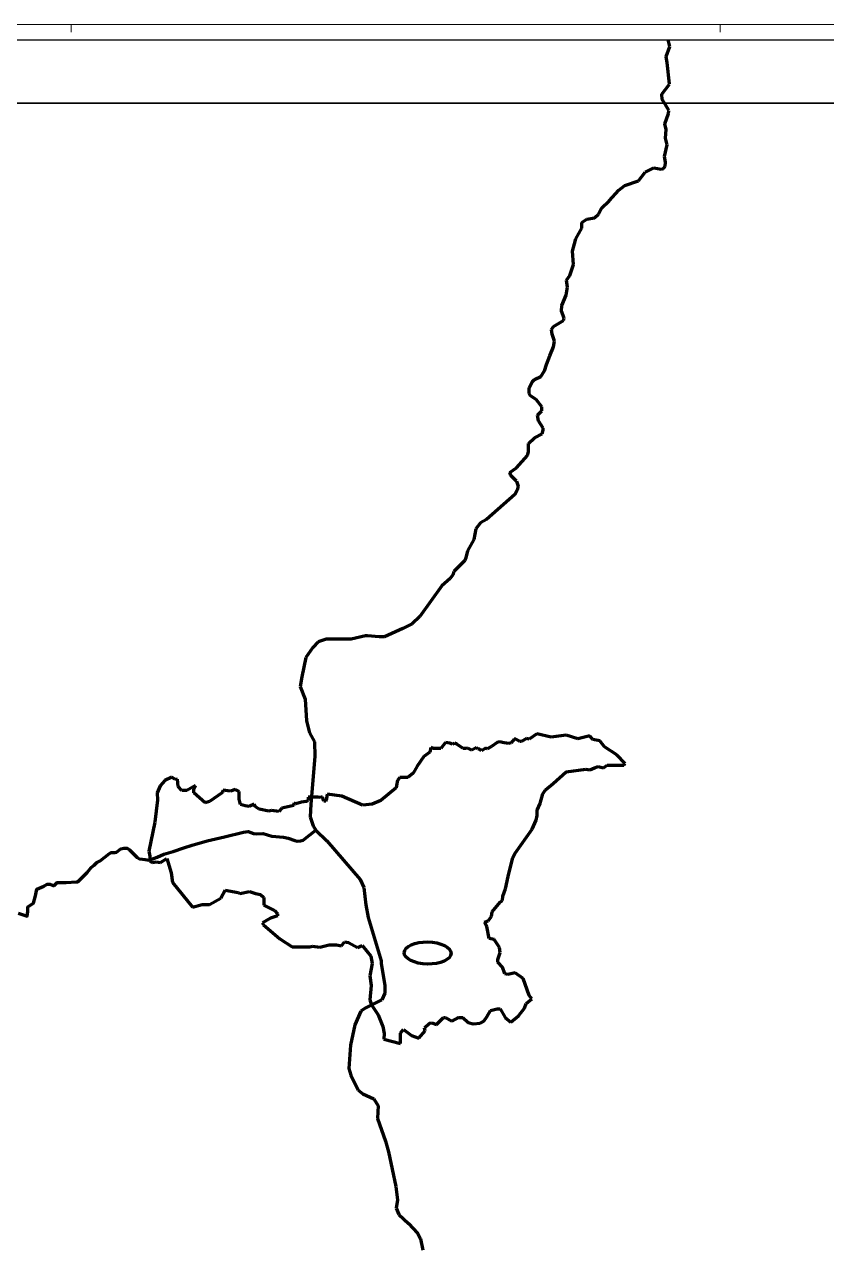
# Model space of a CAD drawing. Header units: millimetres. Extents: x -5675 to -4486, y 12688 to 13529.
# Drawn here: x -5341.3 to -5081.8, y 13134.2 to 13528.8 of the extents above; entities that cross this region are included whole.
import ezdxf

# ---------------------------------------------------------------- set-up
doc = ezdxf.new("R2010")
doc.units = ezdxf.units.MM
doc.header["$XCLIPFRAME"] = 2
for name, color, linetype, lineweight in [('Cartiglio', 255, 'Continuous', 9), ('Confini', 10, 'Continuous', 100), ('Rete secondaria', 2, 'Continuous', 70)]:
    doc.layers.add(name, color=color, linetype=linetype, lineweight=lineweight)
doc.layers.add('CTR', color=250, linetype='Continuous')
picture_1 = doc.add_image_def('image4.tif', size_in_pixel=(9449, 5906))
picture_2 = doc.add_image_def('image6.tif', size_in_pixel=(9449, 5906))

msp = doc.modelspace()

# ---------------------------------------------------------------- linework, layer by layer
at = {"layer": 'Cartiglio', "ltscale": 100}
for p, q in [((-5675.2, 13528.82), (-4486.2, 13528.82)), ((-5326.2, 13528.82), (-5326.2, 13526.32)), ((-5116.2, 13528.82), (-5116.2, 13526.32)), ((-5670.2, 13523.82), (-4491.2, 13523.82))]:
    msp.add_line(p, q, dxfattribs=at)
at = {"layer": 'Confini'}
for p, q in [((-5175.59, 13299.41), (-5178.06, 13297.65)), ((-5170.92, 13298.33), (-5175.59, 13299.41)), ((-5166.02, 13298.98), (-5170.92, 13298.33)), ((-5162.26, 13297.75), (-5166.02, 13298.98)), ((-5158.39, 13298.78), (-5162.26, 13297.75)), ((-5157.41, 13297.52), (-5158.39, 13298.78)), ((-5209.78, 13295.01), (-5210.18, 13293.46)), ((-5209.05, 13294.65), (-5209.78, 13295.01)), ((-5206.6, 13294.65), (-5209.05, 13294.65)), ((-5205.13, 13296.57), (-5206.6, 13294.65)), ((-5203.65, 13296.39), (-5205.13, 13296.57)), ((-5202.86, 13296.1), (-5203.65, 13296.39)), ((-5202.13, 13296.32), (-5202.86, 13296.1)), ((-5201.37, 13296.02), (-5202.13, 13296.32)), ((-5199.36, 13294.61), (-5201.37, 13296.02)), ((-5198.61, 13294.61), (-5199.36, 13294.61)), ((-5197.89, 13294.73), (-5198.61, 13294.61)), ((-5196.51, 13294.1), (-5197.89, 13294.73)), ((-5195.05, 13294.95), (-5196.51, 13294.1)), ((-5194.66, 13294.43), (-5195.05, 13294.95)), ((-5192.12, 13294.81), (-5193.39, 13293.91)), ((-5191.65, 13294.57), (-5192.12, 13294.81)), ((-5190.17, 13295.25), (-5191.65, 13294.57)), ((-5188.36, 13296.6), (-5190.17, 13295.25)), ((-5187.64, 13296.79), (-5188.36, 13296.6)), ((-5186.11, 13296.53), (-5187.64, 13296.79)), ((-5184.64, 13296.28), (-5186.11, 13296.53)), ((-5183.86, 13296.43), (-5184.64, 13296.28)), ((-5182.86, 13297.68), (-5183.86, 13296.43)), ((-5182.31, 13297.68), (-5182.86, 13297.68)), ((-5180.99, 13296.9), (-5182.31, 13297.68)), ((-5180.48, 13296.9), (-5180.99, 13296.9)), ((-5178.85, 13297.91), (-5180.48, 13296.9)), ((-5178.06, 13297.65), (-5178.85, 13297.91)), ((-5155.16, 13297.17), (-5157.41, 13297.52)), ((-5153.7, 13295.22), (-5155.16, 13297.17)), ((-5149.7, 13292.58), (-5153.7, 13295.22)), ((-5212.09, 13292.09), (-5214.28, 13288.9)), ((-5210.18, 13293.46), (-5212.09, 13292.09)), ((-5193.93, 13294.43), (-5194.66, 13294.43)), ((-5193.39, 13293.91), (-5193.93, 13294.43)), ((-5146.92, 13289.79), (-5149.7, 13292.58)), ((-5214.28, 13288.9), (-5215.51, 13286.65)), ((-5170.23, 13283.29), (-5166.09, 13287.1)), ((-5166.09, 13287.1), (-5159.66, 13287.98)), ((-5159.66, 13287.98), (-5158.4, 13287.71)), ((-5158.4, 13287.71), (-5156.92, 13288.36)), ((-5156.92, 13288.36), (-5155.74, 13288.88)), ((-5155.74, 13288.88), (-5153.93, 13288.38)), ((-5153.93, 13288.38), (-5152.75, 13289.29)), ((-5152.75, 13289.29), (-5147.43, 13289.29)), ((-5147.43, 13289.29), (-5146.92, 13289.79)), ((-5295.87, 13284.35), (-5297.38, 13282.6)), ((-5293.61, 13285.35), (-5295.87, 13284.35)), ((-5292.48, 13284.62), (-5293.61, 13285.35)), ((-5291.78, 13284.69), (-5292.48, 13284.62)), ((-5291.56, 13282.35), (-5291.78, 13284.69)), ((-5220.56, 13284.37), (-5220.92, 13282.64)), ((-5219.8, 13285.31), (-5220.56, 13284.37)), ((-5217.26, 13285.31), (-5219.8, 13285.31)), ((-5215.51, 13286.65), (-5217.26, 13285.31)), ((-5172.71, 13281.26), (-5170.23, 13283.29)), ((-5297.38, 13282.6), (-5298.39, 13280.29)), ((-5298.39, 13280.29), (-5298.21, 13277.97)), ((-5290.38, 13281.09), (-5291.56, 13282.35)), ((-5288.76, 13281.09), (-5290.38, 13281.09)), ((-5285.93, 13282.63), (-5288.76, 13281.09)), ((-5286.48, 13281.51), (-5285.93, 13282.63)), ((-5286.48, 13280.28), (-5286.48, 13281.51)), ((-5282.8, 13277.1), (-5286.48, 13280.28)), ((-5277.2, 13280.44), (-5281.36, 13277.55)), ((-5277.12, 13281.15), (-5277.2, 13280.44)), ((-5274.65, 13280.88), (-5277.12, 13281.15)), ((-5273.1, 13281.41), (-5274.65, 13280.88)), ((-5271.87, 13280.69), (-5273.1, 13281.41)), ((-5271.87, 13278.28), (-5271.87, 13280.69)), ((-5246.32, 13278.91), (-5249.53, 13278.91)), ((-5249.53, 13278.91), (-5249.46, 13277.87)), ((-5245.58, 13278.78), (-5246.32, 13278.91)), ((-5244.82, 13278.97), (-5245.58, 13278.78)), ((-5244.47, 13277.59), (-5244.82, 13278.97)), ((-5243.35, 13279.92), (-5243.63, 13277.88)), ((-5238.65, 13279.26), (-5243.35, 13279.92)), ((-5231.96, 13276.32), (-5238.65, 13279.26)), ((-5221.07, 13281.88), (-5225.97, 13277.88)), ((-5220.92, 13282.64), (-5221.07, 13281.88)), ((-5174.42, 13276.88), (-5173.57, 13280.01)), ((-5173.57, 13280.01), (-5172.71, 13281.26)), ((-5298.21, 13277.97), (-5299.08, 13270.84)), ((-5281.36, 13277.55), (-5282.8, 13277.1)), ((-5271.39, 13276.59), (-5271.87, 13278.28)), ((-5269.89, 13276.13), (-5271.39, 13276.59)), ((-5268.54, 13275.9), (-5269.89, 13276.13)), ((-5266.98, 13276.64), (-5268.54, 13275.9)), ((-5266.63, 13275.9), (-5266.98, 13276.64)), ((-5265.3, 13275.02), (-5266.63, 13275.9)), ((-5262.17, 13274.41), (-5265.3, 13275.02)), ((-5258.06, 13275.39), (-5258.94, 13274.28)), ((-5254.11, 13276.26), (-5258.06, 13275.39)), ((-5253.54, 13276.73), (-5254.11, 13277.06)), ((-5254.11, 13277.06), (-5254.11, 13276.26)), ((-5251.61, 13277.33), (-5253.54, 13276.73)), ((-5250.12, 13277.46), (-5251.61, 13277.33)), ((-5249.46, 13277.87), (-5250.12, 13277.46)), ((-5243.75, 13277.59), (-5244.47, 13277.59)), ((-5243.63, 13277.88), (-5243.75, 13277.59)), ((-5228.76, 13276.62), (-5231.96, 13276.32)), ((-5225.97, 13277.88), (-5228.76, 13276.62)), ((-5175.45, 13274.7), (-5174.42, 13276.88)), ((-5261.4, 13274.6), (-5262.17, 13274.41)), ((-5258.94, 13274.28), (-5261.4, 13274.6)), ((-5177.03, 13268.56), (-5175.8, 13271.49)), ((-5175.8, 13271.49), (-5175.45, 13273.02)), ((-5175.45, 13273.02), (-5175.45, 13274.7)), ((-5299.08, 13270.84), (-5301.03, 13261.41)), ((-5182.6, 13260.79), (-5177.03, 13268.56)), ((-5301.03, 13261.41), (-5300.66, 13259.81)), ((-5300.66, 13259.09), (-5300.7, 13258.24)), ((-5300.66, 13259.81), (-5300.66, 13259.09)), ((-5184.82, 13253.27), (-5183.26, 13259.45)), ((-5183.26, 13259.45), (-5182.6, 13260.79)), ((-5300.7, 13258.24), (-5299.95, 13257.75)), ((-5299.95, 13257.75), (-5298.61, 13257.95)), ((-5298.61, 13257.95), (-5297.23, 13257.83)), ((-5297.23, 13257.83), (-5295.2, 13259.03)), ((-5295.2, 13259.03), (-5293.76, 13254.39)), ((-5293.76, 13254.39), (-5293.38, 13251.27)), ((-5293.38, 13251.27), (-5286.88, 13243.29)), ((-5185.68, 13249.29), (-5184.82, 13253.27)), ((-5277.77, 13246.24), (-5276.3, 13248.81)), ((-5276.3, 13248.81), (-5272.13, 13248.04)), ((-5272.13, 13248.04), (-5271.6, 13247.71)), ((-5271.6, 13247.71), (-5268.52, 13248.42)), ((-5268.52, 13248.42), (-5266.49, 13247.74)), ((-5266.49, 13247.74), (-5264.87, 13247.4)), ((-5264.87, 13247.4), (-5263.8, 13246.49)), ((-5186.52, 13246.94), (-5185.68, 13249.29)), ((-5286.88, 13243.29), (-5283.75, 13244.19)), ((-5283.75, 13244.19), (-5281.46, 13244.19)), ((-5281.46, 13244.19), (-5277.77, 13246.24)), ((-5263.8, 13246.49), (-5263.8, 13243.99)), ((-5263.8, 13243.99), (-5260.39, 13242.26)), ((-5189.98, 13241.86), (-5187.43, 13244.9)), ((-5187.43, 13244.9), (-5186.69, 13245.48)), ((-5186.69, 13245.48), (-5186.52, 13246.94)), ((-5261.73, 13239.75), (-5264.32, 13238.27)), ((-5259.42, 13240.55), (-5261.73, 13239.75)), ((-5260.39, 13242.26), (-5259.42, 13241.19)), ((-5259.42, 13241.19), (-5259.42, 13240.55)), ((-5191.32, 13238.96), (-5190.23, 13240.35)), ((-5190.23, 13240.35), (-5189.98, 13241.86)), ((-5264.32, 13238.27), (-5263.94, 13237.61)), ((-5263.94, 13237.61), (-5258.68, 13233.14)), ((-5192.51, 13238.46), (-5191.32, 13238.96)), ((-5191.69, 13237.12), (-5192.51, 13238.46)), ((-5190.94, 13233.15), (-5191.69, 13237.12)), ((-5258.68, 13233.14), (-5254.69, 13230.5)), ((-5238.69, 13230.86), (-5237.75, 13232.17)), ((-5237.75, 13232.17), (-5236.46, 13231.88)), ((-5236.46, 13231.88), (-5233.55, 13230.31)), ((-5189.29, 13232.86), (-5190.94, 13233.15)), ((-5187.66, 13230.24), (-5189.29, 13232.86)), ((-5254.69, 13230.5), (-5248.95, 13230.5)), ((-5248.95, 13230.5), (-5248.07, 13230.75)), ((-5248.07, 13230.75), (-5245.68, 13230.35)), ((-5245.68, 13230.35), (-5242.66, 13231.19)), ((-5242.66, 13231.19), (-5240.36, 13231.19)), ((-5240.36, 13231.19), (-5238.69, 13230.86)), ((-5233.55, 13230.31), (-5232.03, 13230.9)), ((-5232.03, 13230.9), (-5229.18, 13227.51)), ((-5229.18, 13227.51), (-5228.82, 13225.12)), ((-5188.13, 13226.37), (-5187.41, 13228.67)), ((-5187.41, 13228.67), (-5187.66, 13230.24)), ((-5228.82, 13225.12), (-5229.51, 13221.17)), ((-5188.16, 13225.55), (-5188.13, 13226.37)), ((-5186.65, 13223.9), (-5188.16, 13225.55)), ((-5185.85, 13221.77), (-5186.65, 13223.9)), ((-5229.51, 13221.17), (-5229.11, 13217.99)), ((-5184.96, 13221.59), (-5185.85, 13221.77)), ((-5182.54, 13222.11), (-5184.96, 13221.59)), ((-5180.01, 13220.22), (-5182.54, 13222.11)), ((-5178.03, 13214.79), (-5180.01, 13220.22)), ((-5229.11, 13217.99), (-5229.6, 13213.42)), ((-5229.6, 13213.42), (-5229.01, 13211.75)), ((-5229.01, 13211.75), (-5226.88, 13208.48)), ((-5179.51, 13210.71), (-5178.98, 13212.21)), ((-5178.98, 13212.21), (-5177.14, 13213.67)), ((-5177.14, 13213.67), (-5178.03, 13214.79)), ((-5226.88, 13208.48), (-5225.31, 13204.7)), ((-5192.65, 13206.52), (-5191.71, 13207.82)), ((-5191.71, 13207.82), (-5190.5, 13209.96)), ((-5190.5, 13209.96), (-5188.37, 13210.44)), ((-5188.37, 13210.44), (-5187.38, 13210.44)), ((-5187.38, 13210.44), (-5185.76, 13207.7)), ((-5183.91, 13206.18), (-5181.47, 13208.16)), ((-5181.47, 13208.16), (-5179.51, 13210.71)), ((-5225.31, 13204.7), (-5224.94, 13202.5)), ((-5211.88, 13204.29), (-5210.22, 13205.81)), ((-5211.71, 13203.32), (-5211.88, 13204.29)), ((-5210.22, 13205.81), (-5209.45, 13205.98)), ((-5209.45, 13205.98), (-5207.96, 13205.36)), ((-5207.96, 13205.36), (-5205.75, 13207.65)), ((-5205.75, 13207.65), (-5205.06, 13207.65)), ((-5205.06, 13207.65), (-5203.05, 13206.49)), ((-5203.05, 13206.49), (-5200.88, 13207.7)), ((-5200.88, 13207.7), (-5199.45, 13207.7)), ((-5199.45, 13207.7), (-5197.76, 13206.07)), ((-5197.76, 13206.07), (-5196.15, 13205.61)), ((-5196.15, 13205.61), (-5193.92, 13205.82)), ((-5193.92, 13205.82), (-5192.65, 13206.52)), ((-5185.76, 13207.7), (-5183.91, 13206.18)), ((-5224.94, 13202.5), (-5225.05, 13200.61)), ((-5225.05, 13200.61), (-5219.62, 13199.21)), ((-5219.62, 13202.59), (-5218.66, 13203.8)), ((-5219.62, 13199.21), (-5219.62, 13202.59)), ((-5218.66, 13203.8), (-5216.13, 13201.81)), ((-5216.13, 13201.81), (-5213.73, 13200.93)), ((-5213.73, 13200.93), (-5211.71, 13203.32))]:
    msp.add_line(p, q, dxfattribs=at)
msp.add_ellipse((-5210.86, 13228.51), major_axis=(-7.59, 0.14), ratio=0.471633, dxfattribs=at)
at = {"layer": 'CTR'}
msp.add_lwpolyline([(-5497.2, 13503.39), (-4697.2, 13503.39), (-4697.2, 13003.36), (-5497.2, 13003.36)], close=True, dxfattribs=at)
at = {"layer": 'Rete secondaria', "ltscale": 100}
for p, q in [((-5132.55, 13521.72), (-5133.04, 13523.82)), ((-5133.69, 13518.41), (-5132.55, 13521.72)), ((-5133.41, 13516.37), (-5133.69, 13518.41)), ((-5132.68, 13509.49), (-5133.41, 13516.37)), ((-5135.07, 13506.24), (-5132.68, 13509.49)), ((-5134.99, 13504.52), (-5135.07, 13506.24)), ((-5134.07, 13503.06), (-5134.99, 13504.52)), ((-5134.18, 13496.68), (-5132.94, 13500)), ((-5132.82, 13500.94), (-5134.07, 13503.06)), ((-5132.94, 13500), (-5132.82, 13500.94)), ((-5133.71, 13494.85), (-5134.18, 13496.68)), ((-5133.94, 13492.06), (-5133.71, 13494.85)), ((-5133.35, 13489.93), (-5133.94, 13492.06)), ((-5134.24, 13486.1), (-5133.35, 13489.93)), ((-5133.91, 13484.29), (-5134.24, 13486.1)), ((-5134.06, 13482.89), (-5133.91, 13484.29)), ((-5142.67, 13478.23), (-5140.54, 13481.01)), ((-5140.54, 13481.01), (-5137.67, 13482.46)), ((-5137.67, 13482.46), (-5135.35, 13482.04)), ((-5135.35, 13482.04), (-5134.61, 13482.19)), ((-5134.61, 13482.19), (-5134.06, 13482.89)), ((-5149, 13475.23), (-5147.04, 13476.74)), ((-5147.04, 13476.74), (-5142.67, 13478.23)), ((-5152.19, 13471.79), (-5149, 13475.23)), ((-5155.62, 13467.45), (-5154.64, 13469.36)), ((-5154.64, 13469.36), (-5152.19, 13471.79)), ((-5161.01, 13464.72), (-5159.39, 13465.8)), ((-5161.01, 13462.95), (-5161.01, 13464.72)), ((-5159.39, 13465.8), (-5156.94, 13466.22)), ((-5156.94, 13466.22), (-5155.62, 13467.45)), ((-5162.98, 13459.44), (-5161.01, 13462.95)), ((-5164.04, 13455.44), (-5163.34, 13457.85)), ((-5163.34, 13457.85), (-5162.98, 13459.44)), ((-5163.66, 13451.21), (-5164.04, 13455.44)), ((-5164.88, 13447.63), (-5163.66, 13451.21)), ((-5165.93, 13446.07), (-5164.88, 13447.63)), ((-5165.61, 13443.82), (-5165.93, 13446.07)), ((-5167.5, 13437.95), (-5166.07, 13441.23)), ((-5166.07, 13441.23), (-5165.61, 13443.82)), ((-5167.51, 13436.04), (-5167.5, 13437.95)), ((-5170.11, 13431.16), (-5166.95, 13433.04)), ((-5166.73, 13433.86), (-5167.51, 13436.04)), ((-5166.95, 13433.04), (-5166.73, 13433.86)), ((-5170.78, 13430.14), (-5170.11, 13431.16)), ((-5170.56, 13428.66), (-5170.78, 13430.14)), ((-5169.87, 13426.38), (-5170.56, 13428.66)), ((-5170.12, 13424.6), (-5169.87, 13426.38)), ((-5172.44, 13418.86), (-5171.3, 13421.66)), ((-5171.3, 13421.66), (-5170.12, 13424.6)), ((-5173.06, 13416.84), (-5172.44, 13418.86)), ((-5178.03, 13411.33), (-5176.97, 13413.35)), ((-5176.97, 13413.35), (-5176.28, 13413.96)), ((-5176.28, 13413.96), (-5174.25, 13414.96)), ((-5174.25, 13414.96), (-5173.06, 13416.84)), ((-5178.03, 13409.42), (-5178.03, 13411.33)), ((-5177.58, 13408.73), (-5178.03, 13409.42)), ((-5175.77, 13407.5), (-5177.58, 13408.73)), ((-5173.95, 13405.12), (-5175.77, 13407.5)), ((-5173.95, 13403.81), (-5173.95, 13405.12)), ((-5175.36, 13402.49), (-5173.95, 13403.81)), ((-5174.99, 13400.65), (-5175.36, 13402.49)), ((-5173.48, 13398.2), (-5174.99, 13400.65)), ((-5173.82, 13396.39), (-5173.48, 13397.55)), ((-5173.48, 13397.55), (-5173.48, 13398.2)), ((-5178.24, 13393.27), (-5176.34, 13395.14)), ((-5178.24, 13390.56), (-5178.24, 13393.27)), ((-5176.34, 13395.14), (-5173.82, 13396.39)), ((-5182.11, 13385.42), (-5178.53, 13389.36)), ((-5178.53, 13389.36), (-5178.24, 13390.56)), ((-5184.23, 13383.95), (-5182.11, 13385.42)), ((-5183.9, 13382.93), (-5184.23, 13383.95)), ((-5182.1, 13381.14), (-5183.9, 13382.93)), ((-5181.87, 13378.24), (-5182.68, 13376.78)), ((-5182.1, 13380.88), (-5182.17, 13381.12)), ((-5182.17, 13381.12), (-5181.54, 13379.44)), ((-5181.54, 13379.44), (-5181.87, 13378.24)), ((-5182.68, 13376.78), (-5191.81, 13368.76)), ((-5195.26, 13365.65), (-5195.88, 13362.29)), ((-5193.72, 13367.58), (-5195.26, 13365.65)), ((-5191.81, 13368.76), (-5193.72, 13367.58)), ((-5195.88, 13362.29), (-5197.92, 13358.55)), ((-5197.92, 13358.55), (-5198.49, 13356.35)), ((-5198.78, 13355.44), (-5202.04, 13352.24)), ((-5198.49, 13356.35), (-5198.78, 13355.44)), ((-5202.72, 13350.81), (-5203.57, 13349.61)), ((-5202.38, 13351.89), (-5202.72, 13350.81)), ((-5202.04, 13352.24), (-5202.38, 13351.89)), ((-5206.23, 13347.24), (-5213.38, 13337.32)), ((-5203.57, 13349.61), (-5206.23, 13347.24)), ((-5215.83, 13334.99), (-5218.93, 13333.51)), ((-5213.38, 13337.32), (-5215.83, 13334.99)), ((-5230.92, 13331.12), (-5235.56, 13330.03)), ((-5230.27, 13331.12), (-5230.92, 13331.12)), ((-5226.52, 13330.77), (-5230.27, 13331.12)), ((-5224.86, 13330.77), (-5226.52, 13330.77)), ((-5218.93, 13333.51), (-5224.86, 13330.77)), ((-5248, 13327.36), (-5250.26, 13324.11)), ((-5246.24, 13329.16), (-5248, 13327.36)), ((-5243.68, 13330.03), (-5246.24, 13329.16)), ((-5235.56, 13330.03), (-5243.68, 13330.03)), ((-5250.26, 13324.11), (-5251.53, 13317.88)), ((-5251.53, 13317.88), (-5252.08, 13314.72)), ((-5252.08, 13314.72), (-5250.49, 13310.61)), ((-5250.49, 13310.61), (-5250, 13303.58)), ((-5250, 13303.58), (-5249.06, 13299.7)), ((-5249.06, 13299.7), (-5247.45, 13296.79)), ((-5247.45, 13296.79), (-5247.39, 13292.06)), ((-5247.39, 13292.06), (-5248.61, 13276.69)), ((-5248.61, 13276.69), (-5248.81, 13272.56)), ((-5248.81, 13272.56), (-5247.87, 13269.63)), ((-5247.87, 13269.63), (-5247.03, 13268.22)), ((-5247.03, 13268.22), (-5243.46, 13264.8)), ((-5243.46, 13264.8), (-5232.65, 13252.27)), ((-5232.65, 13252.27), (-5231.48, 13249.67)), ((-5231.48, 13249.67), (-5230.88, 13244.06)), ((-5230.88, 13244.06), (-5230.08, 13239.95)), ((-5230.08, 13239.95), (-5225.86, 13225.96)), ((-5225.86, 13225.96), (-5225.86, 13225.12)), ((-5225.86, 13225.12), (-5224.69, 13218.05)), ((-5224.69, 13218.05), (-5224.69, 13215.51)), ((-5225.68, 13213.39), (-5231.1, 13210.68)), ((-5224.69, 13215.51), (-5225.68, 13213.39)), ((-5232.43, 13209.73), (-5234.4, 13205.31)), ((-5231.1, 13210.68), (-5232.43, 13209.73)), ((-5234.4, 13205.31), (-5235.76, 13198.69)), ((-5235.76, 13198.69), (-5236.31, 13191.19)), ((-5236.31, 13191.19), (-5235.69, 13188.99)), ((-5235.69, 13188.99), (-5233.38, 13184.16)), ((-5233.38, 13184.16), (-5231.87, 13183.02)), ((-5231.87, 13183.02), (-5228.24, 13181.33)), ((-5228.24, 13181.33), (-5226.82, 13179.13)), ((-5226.94, 13177.11), (-5227.08, 13174.96)), ((-5226.82, 13179.13), (-5226.94, 13177.11)), ((-5227.08, 13174.96), (-5224.47, 13167.65)), ((-5224.47, 13167.65), (-5223.52, 13164.16)), ((-5223.52, 13164.16), (-5221.16, 13153.04)), ((-5221.16, 13153.04), (-5220.66, 13148.66)), ((-5220.66, 13148.66), (-5221.07, 13145.98)), ((-5221.07, 13145.98), (-5220.19, 13143.97)), ((-5220.19, 13143.97), (-5217.1, 13141.06)), ((-5217.1, 13141.06), (-5214.09, 13137.93)), ((-5214.09, 13137.93), (-5213.14, 13136.06)), ((-5213.14, 13136.06), (-5212.46, 13132.36))]:
    msp.add_line(p, q, dxfattribs=at)
msp.add_lwpolyline([(-5343.33, 13241.35), (-5340.44, 13240.43), (-5340.21, 13241.98), (-5340.21, 13243.47), (-5338.29, 13244.66), (-5337.69, 13246.98), (-5337.35, 13248.57), (-5337.23, 13249.11), (-5335.04, 13250.17), (-5333.87, 13250.8), (-5333.05, 13250.8), (-5331.96, 13250.38), (-5331.65, 13250.38), (-5330.67, 13251.29), (-5327.81, 13251.29), (-5324.38, 13251.49), (-5324.01, 13251.49), (-5322.89, 13252.6), (-5320.98, 13254.54), (-5319.7, 13256.16), (-5318.76, 13256.96), (-5317.8, 13257.79), (-5316.73, 13258.29), (-5315.29, 13259.51), (-5313.75, 13260.74), (-5313.24, 13260.98), (-5312.05, 13260.98), (-5311.52, 13261.17), (-5310.04, 13262.23), (-5309.11, 13262.4), (-5308.04, 13262.4), (-5307.34, 13261.88), (-5305.4, 13259.99), (-5304.77, 13259.38), (-5304, 13259), (-5302.18, 13258.72), (-5300.95, 13258.54), (-5298.29, 13259.53), (-5296.18, 13260.48), (-5293.16, 13261.37), (-5289.67, 13262.55), (-5287.04, 13263.44), (-5282.17, 13264.8), (-5276.54, 13266.06), (-5270.44, 13267.54), (-5268.86, 13267.82), (-5267.19, 13267.13), (-5266.05, 13267), (-5264.07, 13267.15), (-5261.25, 13266.33), (-5257.43, 13265.95), (-5255.95, 13265.61), (-5253.78, 13264.91), (-5253.03, 13264.67), (-5252, 13264.75), (-5251.12, 13265), (-5247.03, 13268.22)], dxfattribs=at)

# ---------------------------------------------------------------- pictures from other files: only their frames are drawn
at = {"layer": 'CTR'}
image = msp.add_image(picture_2, insert=(-5497.2, 13503.39), size_in_units=(800, 500.03), dxfattribs=at)
image.set_boundary_path([(-0.5, 5664.14), (9448.5, 5905.5)])
image = msp.add_image(picture_1, insert=(-5497.2, 13003.36), size_in_units=(800, 500.03), dxfattribs=at)
image.dxf.flags = 15

doc.saveas('drawing.dxf')
